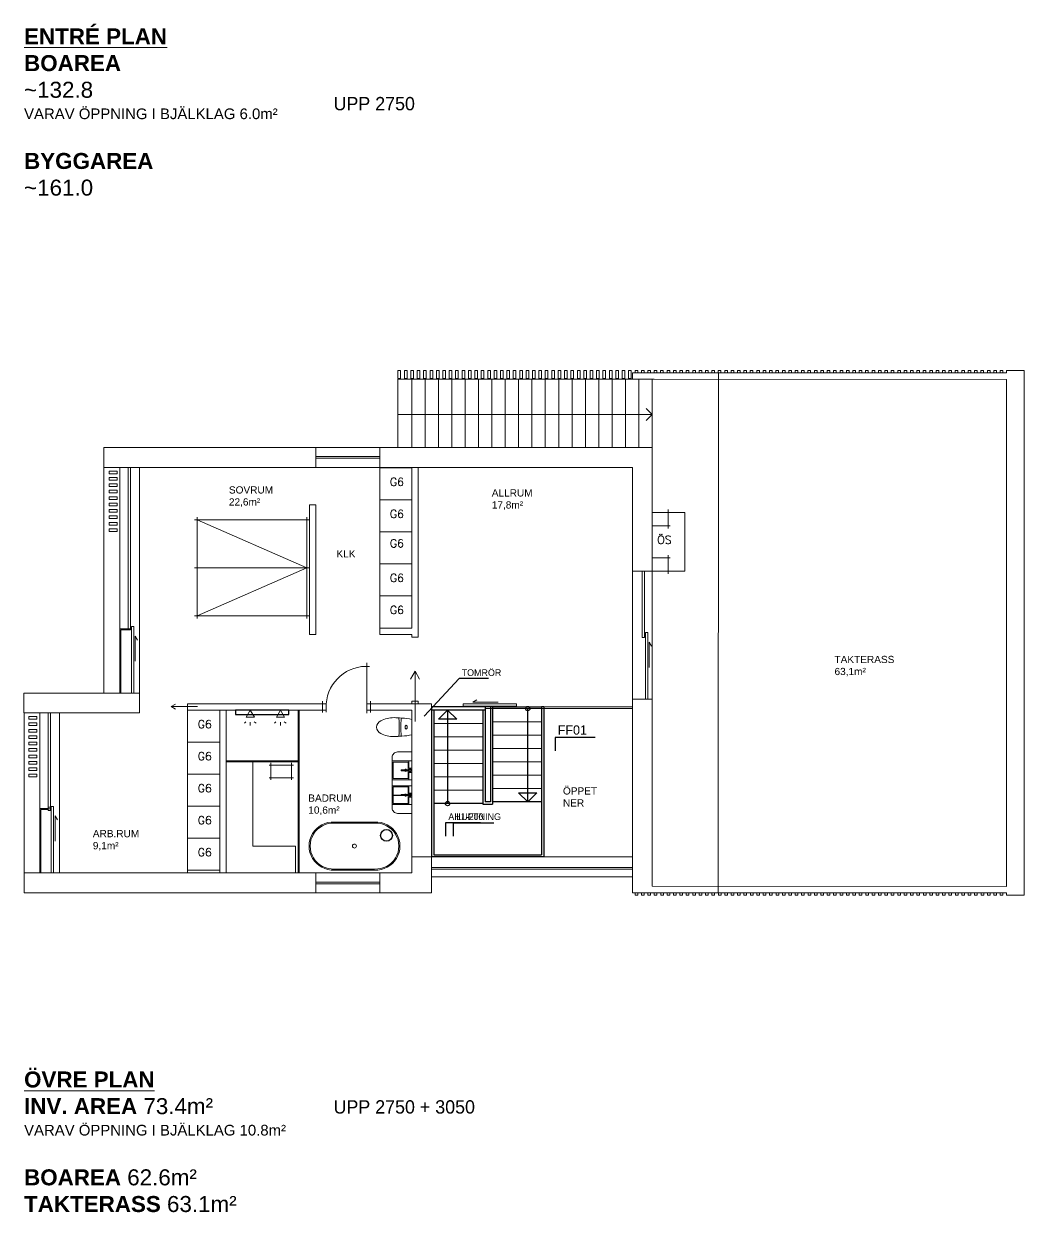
# Model space of a CAD drawing. Extents: x 1552147 to 1574217, y 319651 to 375401.
# Drawn here: x 1552147 to 1570887, y 319651 to 341922 of the extents above; entities that cross this region are included whole.
import ezdxf

# ---------------------------------------------------------------- set-up
doc = ezdxf.new("R2010")
doc.units = 0
doc.header["$LTSCALE"] = 50
doc.layers.get('0').update_dxf_attribs({"linetype": 'CONTINUOUS'})
for name, color, linetype in [('1. Fast inredning', 4, 'CONTINUOUS'), ('1. Möbler', 1, 'CONTINUOUS'), ('1.Fast inredning', 4, 'CONTINUOUS'), ('A-3000', 8, 'CONTINUOUS'), ('A-3000-T', 8, 'CONTINUOUS'), ('V-5250', 7, 'CONTINUOUS'), ('V-5300-T', 7, 'CONTINUOUS'), ('V-5350', 7, 'CONTINUOUS'), ('V-5600-T', 7, 'CONTINUOUS'), ('V-5700-T', 7, 'CONTINUOUS')]:
    doc.layers.add(name, color=color, linetype=linetype)
doc.layers.add('A-------AA-', color=1, linetype='CONTINUOUS', lineweight=18)
doc.layers.get('0').off()
doc.styles.add('Arial', font='arial.ttf', dxfattribs={"height": 245.883234})
doc.styles.add('FISO', font='fiso.shx', dxfattribs={"height": 125})
doc.styles.add('ISO', font='TXT.shx', dxfattribs={"height": 2.5})

# ---------------------------------------------------------------- blocks, each defined once
blk = doc.blocks.new('Duschmunstycke')
at = {"layer": '1.Fast inredning', "color": 0, "lineweight": 20}
for p, q in [((-22424, 122998), (-22402, 122975)), ((-22314, 122965), (-22314, 122813)), ((-22182, 122889), (-22314, 122965)), ((-22469, 122889), (-22404, 122889)), ((-22424, 122780), (-22402, 122818)), ((-22314, 122813), (-22182, 122889))]:
    blk.add_line(p, q, dxfattribs=at)
blk = doc.blocks.new('WC-väggh')
at = {"color": 0}
for points in [[(-169, -187, 0.397458), (-159, -199, 0.055121), (159, -199, 0.397458), (169, -187, 0.041507), (144, 0), (-144, 0, 0.041507)], [(-169, -187, 0.397458), (-159, -199, 0.055121), (159, -199, 0.397458), (169, -187, 0.041507), (144, 0), (-144, 0, 0.041507)], [(-20, -123, 0.16031), (20, -123, 0.152547), (34, -113, 0.33548), (34, -101, 0.152547), (20, -91, 0.16031), (-20, -91, 0.152547), (-34, -101, 0.33548), (-34, -113, 0.152547)]]:
    blk.add_lwpolyline(points, format="xyb", close=True, dxfattribs=at)
for points in [[(-167, -194, 0.0374), (-178, -334, 0.112509), (-120, -584, 0.628794), (120, -584, 0.112509), (178, -334, 0.0374), (167, -194)], [(-167, -194, 0.0374), (-178, -334, 0.112509), (-120, -584, 0.628794), (120, -584, 0.112509), (178, -334, 0.0374), (167, -194)], [(174, -255, 0.374329), (160, -241, 0.026931), (-160, -241, 0.374329), (-174, -255)]]:
    blk.add_lwpolyline(points, format="xyb", dxfattribs=at)
blk = doc.blocks.new('Bastuagregat')
at = {"layer": '1. Fast inredning', "color": 0, "lineweight": 20}
for p, q in [((-47112, 185095), (-46657, 185095)), ((-47077, 184817), (-47077, 185132)), ((-46687, 184817), (-46687, 185132)), ((-47112, 184857), (-46657, 184857))]:
    blk.add_line(p, q, dxfattribs=at)
blk = doc.blocks.new('Dubbelsäng (utan sängbord)')
at = {"layer": '1. Möbler', "color": 0, "lineweight": 20}
for p, q in [((-10130, 122195), (-9180, 122195)), ((-10080, 120095), (-10080, 122245)), ((-9180, 120145), (-10080, 122195)), ((-9180, 122245), (-9180, 120095)), ((-9180, 122195), (-9180, 120095)), ((-8230, 122195), (-9180, 122195)), ((-9180, 120145), (-8280, 122195)), ((-8280, 120095), (-8280, 122245)), ((-9180, 120145), (-10130, 120145)), ((-9180, 120145), (-8230, 120145))]:
    blk.add_line(p, q, dxfattribs=at)
blk = doc.blocks.new('A')
at = {"layer": 'A-------AA-', "color": 8}
for p, q in [((1526350, 335260), (1521550, 335259)), ((1527550, 325760), (1527554, 335260)), ((1527554, 335260), (1527554, 335379)), ((1533280, 326009), (1533280, 335259)), ((1526310, 334149), (1526310, 335049)), ((1520009, 333979), (1520009, 333609)), ((1521210, 333609), (1521210, 333979)), ((1516040, 333809), (1516040, 329379)), ((1516340, 333609), (1516710, 333609)), ((1521810, 333609), (1521210, 333609)), ((1521810, 330599), (1521810, 333609)), ((1521930, 330479), (1521930, 333609)), ((1519890, 330479), (1519890, 332909)), ((1519890, 332909), (1520010, 332909)), ((1520010, 332909), (1520010, 330479)), ((1526310, 331666), (1525940, 331666)), ((1516498, 330582), (1516540, 330582)), ((1516498, 330562), (1516540, 330562)), ((1521810, 330599), (1521210, 330599)), ((1521210, 330599), (1521210, 330479)), ((1519890, 330479), (1520010, 330479)), ((1521210, 330479), (1521810, 330479)), ((1521810, 330479), (1521810, 330429)), ((1521810, 330429), (1521930, 330429)), ((1521930, 330429), (1521930, 330479)), ((1516340, 329379), (1516710, 329379)), ((1517301, 329125), (1517381, 329171)), ((1517610, 329179), (1517610, 329059)), ((1520204, 329179), (1517610, 329179)), ((1522180, 329179), (1520964, 329179)), ((1521810, 329179), (1521810, 329229)), ((1521810, 329229), (1521930, 329229)), ((1521930, 329229), (1521930, 329179)), ((1522180, 329179), (1522180, 326309)), ((1525940, 329266), (1526310, 329266)), ((1514546, 329009), (1514546, 326009)), ((1514570, 329009), (1514870, 329009)), ((1514870, 329009), (1515210, 329009)), ((1517795, 329125), (1517301, 329125)), ((1517301, 329125), (1517381, 329079)), ((1520204, 329059), (1517610, 329059)), ((1518210, 326009), (1518210, 329059)), ((1518330, 326009), (1518330, 329059)), ((1521810, 329059), (1520964, 329059)), ((1521810, 329059), (1521810, 326009)), ((1523138, 328809), (1522222, 328809)), ((1524238, 328839), (1523322, 328839)), ((1523138, 328559), (1522222, 328559)), ((1524238, 328589), (1523322, 328589)), ((1521542, 328276), (1521810, 328276)), ((1523138, 328309), (1522222, 328309)), ((1524238, 328339), (1523322, 328339)), ((1518830, 328089), (1518830, 326509)), ((1521442, 327644), (1521442, 328176)), ((1521756, 328107), (1521442, 328107)), ((1521460, 328088), (1521738, 328088)), ((1521460, 327777), (1521460, 328088)), ((1521738, 328088), (1521738, 327942)), ((1521756, 327971), (1521756, 328107)), ((1521810, 328107), (1521756, 328107)), ((1523138, 328059), (1522222, 328059)), ((1524238, 328089), (1523322, 328089)), ((1521442, 328012), (1521442, 327662)), ((1521607, 327942), (1521678, 327942)), ((1521607, 327923), (1521607, 327942)), ((1521607, 327923), (1521678, 327923)), ((1521678, 327942), (1521681, 327946)), ((1521678, 327942), (1521678, 327942)), ((1521678, 327942), (1521709, 327942)), ((1521681, 327919), (1521678, 327923)), ((1521678, 327923), (1521678, 327923)), ((1521678, 327923), (1521709, 327923)), ((1521681, 327946), (1521684, 327949)), ((1521684, 327916), (1521681, 327919)), ((1521684, 327949), (1521689, 327951)), ((1521689, 327914), (1521684, 327916)), ((1521689, 327951), (1521693, 327952)), ((1521693, 327913), (1521689, 327914)), ((1521693, 327952), (1521698, 327951)), ((1521698, 327914), (1521693, 327913)), ((1521698, 327951), (1521702, 327949)), ((1521702, 327916), (1521698, 327914)), ((1521702, 327949), (1521706, 327946)), ((1521706, 327919), (1521702, 327916)), ((1521706, 327946), (1521709, 327942)), ((1521709, 327923), (1521706, 327919)), ((1521709, 327942), (1521709, 327942)), ((1521709, 327942), (1521738, 327942)), ((1521709, 327923), (1521709, 327923)), ((1521709, 327923), (1521738, 327923)), ((1521738, 327942), (1521754, 327942)), ((1521738, 327923), (1521738, 327777)), ((1521738, 327923), (1521754, 327923)), ((1521755, 327942), (1521752, 327937)), ((1521752, 327937), (1521752, 327928)), ((1521755, 327923), (1521752, 327928)), ((1521754, 327942), (1521755, 327944)), ((1521754, 327942), (1521755, 327942)), ((1521755, 327920), (1521754, 327923)), ((1521754, 327923), (1521755, 327923)), ((1521755, 327944), (1521758, 327949)), ((1521758, 327944), (1521755, 327942)), ((1521758, 327920), (1521755, 327923)), ((1521758, 327915), (1521755, 327920)), ((1521756, 327971), (1521810, 327971)), ((1521810, 327894), (1521756, 327894)), ((1521756, 327894), (1521756, 327757)), ((1521758, 327949), (1521763, 327953)), ((1521768, 327949), (1521758, 327944)), ((1521768, 327916), (1521758, 327920)), ((1521763, 327912), (1521758, 327915)), ((1521763, 327953), (1521768, 327956)), ((1521768, 327909), (1521763, 327912)), ((1521768, 327956), (1521774, 327956)), ((1521780, 327949), (1521768, 327949)), ((1521780, 327916), (1521768, 327916)), ((1521774, 327908), (1521768, 327909)), ((1521774, 327956), (1521780, 327956)), ((1521780, 327909), (1521774, 327908)), ((1521780, 327956), (1521785, 327953)), ((1521790, 327944), (1521780, 327949)), ((1521790, 327920), (1521780, 327916)), ((1521785, 327912), (1521780, 327909)), ((1521785, 327953), (1521790, 327949)), ((1521790, 327915), (1521785, 327912)), ((1521790, 327949), (1521794, 327944)), ((1521796, 327937), (1521790, 327944)), ((1521796, 327928), (1521790, 327920)), ((1521794, 327920), (1521790, 327915)), ((1521794, 327944), (1521796, 327939)), ((1521796, 327926), (1521794, 327920)), ((1521796, 327939), (1521796, 327937)), ((1521796, 327936), (1521796, 327937)), ((1521796, 327937), (1521796, 327937)), ((1521796, 327936), (1521797, 327932)), ((1521796, 327936), (1521796, 327929)), ((1521797, 327932), (1521796, 327929)), ((1521796, 327929), (1521796, 327928)), ((1521796, 327928), (1521796, 327926)), ((1521796, 327928), (1521796, 327928)), ((1524238, 327839), (1523322, 327839)), ((1521442, 327757), (1521756, 327757)), ((1521442, 327757), (1521442, 327226)), ((1521442, 327662), (1521442, 327572)), ((1521756, 327644), (1521442, 327644)), ((1521738, 327777), (1521460, 327777)), ((1521460, 327625), (1521738, 327625)), ((1521460, 327313), (1521460, 327625)), ((1521738, 327625), (1521738, 327478)), ((1521756, 327757), (1521810, 327757)), ((1521756, 327507), (1521756, 327644)), ((1521810, 327644), (1521756, 327644)), ((1523138, 327809), (1522222, 327809)), ((1521607, 327478), (1521678, 327478)), ((1521607, 327460), (1521607, 327478)), ((1521607, 327460), (1521678, 327460)), ((1521678, 327478), (1521681, 327482)), ((1521678, 327478), (1521678, 327478)), ((1521678, 327478), (1521709, 327478)), ((1521678, 327459), (1521678, 327460)), ((1521678, 327460), (1521709, 327460)), ((1521681, 327455), (1521678, 327459)), ((1521681, 327482), (1521684, 327485)), ((1521684, 327452), (1521681, 327455)), ((1521684, 327485), (1521689, 327487)), ((1521689, 327450), (1521684, 327452)), ((1521689, 327487), (1521693, 327488)), ((1521693, 327450), (1521689, 327450)), ((1521693, 327488), (1521698, 327487)), ((1521698, 327450), (1521693, 327450)), ((1521698, 327487), (1521702, 327485)), ((1521702, 327452), (1521698, 327450)), ((1521702, 327485), (1521706, 327482)), ((1521706, 327455), (1521702, 327452)), ((1521706, 327482), (1521709, 327478)), ((1521709, 327459), (1521706, 327455)), ((1521709, 327478), (1521709, 327478)), ((1521709, 327478), (1521738, 327478)), ((1521709, 327460), (1521709, 327459)), ((1521709, 327460), (1521738, 327460)), ((1521738, 327478), (1521754, 327478)), ((1521738, 327460), (1521738, 327313)), ((1521738, 327460), (1521754, 327460)), ((1521755, 327478), (1521752, 327473)), ((1521752, 327473), (1521752, 327464)), ((1521755, 327460), (1521752, 327464)), ((1521754, 327478), (1521755, 327481)), ((1521754, 327478), (1521755, 327478)), ((1521755, 327457), (1521754, 327460)), ((1521754, 327460), (1521755, 327460)), ((1521755, 327481), (1521758, 327486)), ((1521758, 327481), (1521755, 327478)), ((1521758, 327457), (1521755, 327460)), ((1521758, 327452), (1521755, 327457)), ((1521756, 327507), (1521810, 327507)), ((1521810, 327430), (1521756, 327430)), ((1521756, 327430), (1521756, 327294)), ((1521758, 327486), (1521763, 327490)), ((1521768, 327485), (1521758, 327481)), ((1521768, 327452), (1521758, 327457)), ((1521763, 327448), (1521758, 327452)), ((1521763, 327490), (1521768, 327492)), ((1521768, 327446), (1521763, 327448)), ((1521768, 327492), (1521774, 327493)), ((1521780, 327485), (1521768, 327485)), ((1521780, 327452), (1521768, 327452)), ((1521774, 327445), (1521768, 327446)), ((1521774, 327493), (1521780, 327492)), ((1521780, 327446), (1521774, 327445)), ((1521780, 327492), (1521785, 327490)), ((1521790, 327481), (1521780, 327485)), ((1521790, 327457), (1521780, 327452)), ((1521785, 327448), (1521780, 327446)), ((1521785, 327490), (1521790, 327486)), ((1521790, 327452), (1521785, 327448)), ((1521790, 327486), (1521794, 327481)), ((1521796, 327473), (1521790, 327481)), ((1521796, 327464), (1521790, 327457)), ((1521794, 327457), (1521790, 327452)), ((1521794, 327481), (1521796, 327475)), ((1521796, 327463), (1521794, 327457)), ((1521796, 327475), (1521796, 327473)), ((1521796, 327472), (1521796, 327473)), ((1521796, 327473), (1521796, 327473)), ((1521796, 327472), (1521797, 327469)), ((1521796, 327472), (1521796, 327465)), ((1521797, 327469), (1521796, 327465)), ((1521796, 327465), (1521796, 327464)), ((1521796, 327464), (1521796, 327463)), ((1521796, 327464), (1521796, 327464)), ((1523138, 327559), (1522222, 327559)), ((1524238, 327589), (1523322, 327589)), ((1514998, 327239), (1515040, 327239)), ((1514998, 327209), (1515040, 327209)), ((1514998, 327179), (1515040, 327179)), ((1521442, 327294), (1521756, 327294)), ((1521738, 327313), (1521460, 327313)), ((1521756, 327294), (1521810, 327294)), ((1520310, 326963), (1521110, 326963)), ((1520310, 326943), (1521110, 326943)), ((1521542, 327126), (1521810, 327126)), ((1519630, 326509), (1518830, 326509)), ((1519630, 326009), (1519630, 326509)), ((1522180, 325939), (1522180, 326309)), ((1525940, 325939), (1525940, 326309)), ((1521110, 326083), (1520310, 326083)), ((1521110, 326063), (1520310, 326063)), ((1514570, 326009), (1514870, 326009)), ((1514870, 326009), (1515210, 326009)), ((1520009, 325639), (1520009, 326009)), ((1521210, 326009), (1521210, 325639)), ((1527550, 325760), (1527550, 325639))]:
    blk.add_line(p, q, dxfattribs=at)
at = {"layer": 'A-------AA-', "color": 8, "lineweight": 20}
for p, q in [((1521550, 333979), (1521550, 335259)), ((1521810, 333979), (1521810, 335259)), ((1522060, 333979), (1522060, 335259)), ((1522310, 333979), (1522310, 335259)), ((1522560, 333979), (1522560, 335259)), ((1522810, 333979), (1522810, 335259)), ((1523060, 333979), (1523060, 335259)), ((1523310, 333979), (1523310, 335259)), ((1523560, 333979), (1523560, 335259)), ((1523810, 333979), (1523810, 335259)), ((1524060, 333979), (1524060, 335259)), ((1524310, 333979), (1524310, 335259)), ((1524560, 333979), (1524560, 335259)), ((1524810, 333979), (1524810, 335260)), ((1525060, 333979), (1525060, 335260)), ((1525310, 333979), (1525310, 335260)), ((1525560, 333979), (1525560, 335260)), ((1525810, 333979), (1525810, 335260)), ((1526060, 333979), (1526060, 335260)), ((1521550, 334599), (1526310, 334599)), ((1526310, 334599), (1526198, 334711)), ((1526310, 334599), (1526198, 334487)), ((1521210, 333609), (1521210, 330599)), ((1521210, 333599), (1521810, 333599)), ((1521810, 332999), (1521210, 332999)), ((1526310, 332766), (1526921, 332766)), ((1526610, 332466), (1526610, 332819)), ((1526921, 332766), (1526921, 331666)), ((1526310, 332516), (1526648, 332516)), ((1521810, 332399), (1521210, 332399)), ((1526310, 331916), (1526648, 331916)), ((1526610, 331966), (1526610, 331613)), ((1521810, 331799), (1521210, 331799)), ((1526310, 331666), (1526921, 331666)), ((1521810, 331199), (1521210, 331199)), ((1516628, 329975), (1516628, 330447)), ((1516628, 330447), (1516671, 330373)), ((1526257, 329862), (1526257, 330334)), ((1526257, 330334), (1526300, 330260)), ((1520964, 329179), (1520964, 329944)), ((1521869, 329789), (1521783, 329641)), ((1521869, 328845), (1521869, 329789)), ((1521869, 329789), (1521955, 329641)), ((1520134, 329229), (1520134, 329016)), ((1520204, 329179), (1520134, 329179)), ((1520204, 329179), (1520204, 329025)), ((1520964, 329179), (1520964, 329002)), ((1521034, 329179), (1520964, 329179)), ((1521034, 329229), (1521034, 329014)), ((1522952, 329208), (1523026, 329251)), ((1523424, 329208), (1522952, 329208)), ((1517610, 329146), (1517610, 326009)), ((1518210, 329059), (1517610, 329059)), ((1519680, 326009), (1519680, 329059)), ((1519700, 326009), (1519700, 329059)), ((1520134, 329059), (1520204, 329059)), ((1520964, 329059), (1521034, 329059)), ((1523138, 329119), (1525940, 329119)), ((1523180, 329089), (1525940, 329089)), ((1518210, 328459), (1517610, 328459)), ((1518330, 328109), (1519700, 328109)), ((1518330, 328089), (1519700, 328089)), ((1518210, 327859), (1517610, 327859)), ((1518210, 327259), (1517610, 327259)), ((1515128, 326605), (1515128, 327077)), ((1515128, 327077), (1515171, 327003)), ((1518210, 326659), (1517610, 326659)), ((1518210, 326059), (1517610, 326059))]:
    blk.add_line(p, q, dxfattribs=at)
at = {"layer": 'A-------AA-', "color": 8, "lineweight": 25}
for p, q in [((1523180, 329119), (1522180, 329119)), ((1522180, 329119), (1522180, 326309)), ((1523180, 329059), (1522180, 329059)), ((1522222, 329059), (1522222, 326351)), ((1522310, 328888), (1522480, 329059)), ((1522480, 329059), (1522650, 328888)), ((1523138, 329059), (1523138, 327297)), ((1523180, 329119), (1523180, 327339)), ((1523280, 329119), (1523280, 327339)), ((1523322, 329119), (1523280, 329119)), ((1523322, 329119), (1523322, 327297)), ((1524238, 329089), (1523322, 329089)), ((1524238, 329119), (1524238, 326351)), ((1524280, 329119), (1524238, 329119)), ((1524280, 329119), (1524280, 326309)), ((1522650, 328888), (1522310, 328888)), ((1523810, 327509), (1524150, 327509)), ((1523980, 327339), (1523810, 327509)), ((1524150, 327509), (1523980, 327339)), ((1523138, 327309), (1522222, 327309)), ((1523138, 327297), (1523322, 327297)), ((1523280, 327339), (1523180, 327339)), ((1524238, 327339), (1523322, 327339)), ((1524280, 326309), (1522180, 326309)), ((1522222, 326351), (1524238, 326351))]:
    blk.add_line(p, q, dxfattribs=at)
at = {"layer": 'A-------AA-', "color": 8}
for points in [[(1516040, 333979), (1526310, 333979), (1526310, 335260), (1525940, 335260), (1525940, 335379), (1532950, 335379), (1532950, 335424), (1533280, 335424), (1533280, 335009), (1533280, 335009), (1533280, 333959), (1533280, 333959), (1533280, 333659), (1533280, 333659), (1533280, 329369), (1533280, 329369), (1533280, 329069), (1533280, 329069), (1533280, 326009), (1533280, 326009), (1533280, 325594), (1532951, 325594), (1532951, 325639), (1525940, 325639), (1525940, 325939), (1522180, 325939), (1522180, 325639), (1521185, 325639), (1521185, 325639), (1514546, 325639), (1514546, 326009), (1514840, 326009), (1514840, 329009), (1514540, 329009), (1514540, 329379), (1516340, 329379), (1516340, 333609), (1516040, 333609)], [(1521550, 335274), (1521550, 335424), (1521600, 335424), (1521600, 335274)], [(1521670, 335274), (1521670, 335424), (1521720, 335424), (1521720, 335274)], [(1521790, 335274), (1521790, 335424), (1521840, 335424), (1521840, 335274)], [(1521910, 335274), (1521910, 335424), (1521960, 335424), (1521960, 335274)], [(1522030, 335274), (1522030, 335424), (1522080, 335424), (1522080, 335274)], [(1522150, 335274), (1522150, 335424), (1522200, 335424), (1522200, 335274)], [(1522270, 335274), (1522270, 335424), (1522320, 335424), (1522320, 335274)], [(1522390, 335274), (1522390, 335424), (1522440, 335424), (1522440, 335274)], [(1522510, 335274), (1522510, 335424), (1522560, 335424), (1522560, 335274)], [(1522630, 335274), (1522630, 335424), (1522680, 335424), (1522680, 335274)], [(1522750, 335274), (1522750, 335424), (1522800, 335424), (1522800, 335274)], [(1522870, 335274), (1522870, 335424), (1522920, 335424), (1522920, 335274)], [(1522990, 335274), (1522990, 335424), (1523040, 335424), (1523040, 335274)], [(1523110, 335274), (1523110, 335424), (1523160, 335424), (1523160, 335274)], [(1523230, 335274), (1523230, 335424), (1523280, 335424), (1523280, 335274)], [(1523350, 335274), (1523350, 335424), (1523400, 335424), (1523400, 335274)], [(1523470, 335274), (1523470, 335424), (1523520, 335424), (1523520, 335274)], [(1523590, 335274), (1523590, 335424), (1523640, 335424), (1523640, 335274)], [(1523710, 335274), (1523710, 335424), (1523760, 335424), (1523760, 335274)], [(1523830, 335274), (1523830, 335424), (1523880, 335424), (1523880, 335274)], [(1523950, 335274), (1523950, 335424), (1524000, 335424), (1524000, 335274)], [(1524070, 335274), (1524070, 335424), (1524120, 335424), (1524120, 335274)], [(1524190, 335274), (1524190, 335424), (1524240, 335424), (1524240, 335274)], [(1524310, 335274), (1524310, 335424), (1524360, 335424), (1524360, 335274)], [(1524430, 335274), (1524430, 335424), (1524480, 335424), (1524480, 335274)], [(1524550, 335274), (1524550, 335424), (1524600, 335424), (1524600, 335274)], [(1524670, 335274), (1524670, 335424), (1524720, 335424), (1524720, 335274)], [(1524790, 335274), (1524790, 335424), (1524840, 335424), (1524840, 335274)], [(1524910, 335274), (1524910, 335424), (1524960, 335424), (1524960, 335274)], [(1525030, 335274), (1525030, 335424), (1525080, 335424), (1525080, 335274)], [(1525150, 335274), (1525150, 335424), (1525200, 335424), (1525200, 335274)], [(1525270, 335274), (1525270, 335424), (1525320, 335424), (1525320, 335274)], [(1525390, 335274), (1525390, 335424), (1525440, 335424), (1525440, 335274)], [(1525510, 335274), (1525510, 335424), (1525560, 335424), (1525560, 335274)], [(1525630, 335274), (1525630, 335424), (1525680, 335424), (1525680, 335274)], [(1525750, 335274), (1525750, 335424), (1525800, 335424), (1525800, 335274)], [(1525870, 335274), (1525870, 335424), (1525920, 335424), (1525920, 335274)], [(1526310, 335260), (1532950, 335257), (1532950, 325757), (1526310, 325760)], [(1516710, 333609), (1525940, 333609), (1525940, 326309), (1521810, 326309), (1521810, 326009), (1515210, 326009), (1515210, 329009), (1516710, 329009)]]:
    blk.add_lwpolyline(points, close=True, dxfattribs=at)
for points in [[(1525990, 335379), (1525990, 335424), (1526040, 335424), (1526040, 335379)], [(1526110, 335379), (1526110, 335424), (1526160, 335424), (1526160, 335379)], [(1526230, 335379), (1526230, 335424), (1526280, 335424), (1526280, 335379)], [(1526350, 335379), (1526350, 335424), (1526400, 335424), (1526400, 335379)], [(1526470, 335379), (1526470, 335424), (1526520, 335424), (1526520, 335379)], [(1526590, 335379), (1526590, 335424), (1526640, 335424), (1526640, 335379)], [(1526710, 335379), (1526710, 335424), (1526760, 335424), (1526760, 335379)], [(1526830, 335379), (1526830, 335424), (1526880, 335424), (1526880, 335379)], [(1526950, 335379), (1526950, 335424), (1527000, 335424), (1527000, 335379)], [(1527070, 335379), (1527070, 335424), (1527120, 335424), (1527120, 335379)], [(1527190, 335379), (1527190, 335424), (1527240, 335424), (1527240, 335379)], [(1527310, 335379), (1527310, 335424), (1527360, 335424), (1527360, 335379)], [(1527430, 335379), (1527430, 335424), (1527480, 335424), (1527480, 335379)], [(1527550, 335379), (1527550, 335424), (1527600, 335424), (1527600, 335379)], [(1527670, 335379), (1527670, 335424), (1527720, 335424), (1527720, 335379)], [(1527790, 335379), (1527790, 335424), (1527840, 335424), (1527840, 335379)], [(1527910, 335379), (1527910, 335424), (1527960, 335424), (1527960, 335379)], [(1528030, 335379), (1528030, 335424), (1528080, 335424), (1528080, 335379)], [(1528150, 335379), (1528150, 335424), (1528200, 335424), (1528200, 335379)], [(1528270, 335379), (1528270, 335424), (1528320, 335424), (1528320, 335379)], [(1528390, 335379), (1528390, 335424), (1528440, 335424), (1528440, 335379)], [(1528510, 335379), (1528510, 335424), (1528560, 335424), (1528560, 335379)], [(1528630, 335379), (1528630, 335424), (1528680, 335424), (1528680, 335379)], [(1528750, 335379), (1528750, 335424), (1528800, 335424), (1528800, 335379)], [(1528870, 335379), (1528870, 335424), (1528920, 335424), (1528920, 335379)], [(1528990, 335379), (1528990, 335424), (1529040, 335424), (1529040, 335379)], [(1529110, 335379), (1529110, 335424), (1529160, 335424), (1529160, 335379)], [(1529230, 335379), (1529230, 335424), (1529280, 335424), (1529280, 335379)], [(1529350, 335379), (1529350, 335424), (1529400, 335424), (1529400, 335379)], [(1529470, 335379), (1529470, 335424), (1529520, 335424), (1529520, 335379)], [(1529590, 335379), (1529590, 335424), (1529640, 335424), (1529640, 335379)], [(1529710, 335379), (1529710, 335424), (1529760, 335424), (1529760, 335379)], [(1529830, 335379), (1529830, 335424), (1529880, 335424), (1529880, 335379)], [(1529950, 335379), (1529950, 335424), (1530000, 335424), (1530000, 335379)], [(1530070, 335379), (1530070, 335424), (1530120, 335424), (1530120, 335379)], [(1530190, 335379), (1530190, 335424), (1530240, 335424), (1530240, 335379)], [(1530310, 335379), (1530310, 335424), (1530360, 335424), (1530360, 335379)], [(1530430, 335379), (1530430, 335424), (1530480, 335424), (1530480, 335379)], [(1530550, 335379), (1530550, 335424), (1530600, 335424), (1530600, 335379)], [(1530670, 335379), (1530670, 335424), (1530720, 335424), (1530720, 335379)], [(1530790, 335379), (1530790, 335424), (1530840, 335424), (1530840, 335379)], [(1530910, 335379), (1530910, 335424), (1530960, 335424), (1530960, 335379)], [(1531030, 335379), (1531030, 335424), (1531080, 335424), (1531080, 335379)], [(1531150, 335379), (1531150, 335424), (1531200, 335424), (1531200, 335379)], [(1531270, 335379), (1531270, 335424), (1531320, 335424), (1531320, 335379)], [(1531390, 335379), (1531390, 335424), (1531440, 335424), (1531440, 335379)], [(1531510, 335379), (1531510, 335424), (1531560, 335424), (1531560, 335379)], [(1531630, 335379), (1531630, 335424), (1531680, 335424), (1531680, 335379)], [(1531750, 335379), (1531750, 335424), (1531800, 335424), (1531800, 335379)], [(1531870, 335379), (1531870, 335424), (1531920, 335424), (1531920, 335379)], [(1531990, 335379), (1531990, 335424), (1532040, 335424), (1532040, 335379)], [(1532110, 335379), (1532110, 335424), (1532160, 335424), (1532160, 335379)], [(1532230, 335379), (1532230, 335424), (1532280, 335424), (1532280, 335379)], [(1532350, 335379), (1532350, 335424), (1532400, 335424), (1532400, 335379)], [(1532470, 335379), (1532470, 335424), (1532520, 335424), (1532520, 335379)], [(1532590, 335379), (1532590, 335424), (1532640, 335424), (1532640, 335379)], [(1532710, 335379), (1532710, 335424), (1532760, 335424), (1532760, 335379)], [(1532830, 335379), (1532830, 335424), (1532880, 335424), (1532880, 335379)], [(1516498, 330582), (1516340, 330582), (1516340, 329379)], [(1516498, 330562), (1516360, 330562), (1516360, 329379)], [(1514998, 327219), (1514840, 327219), (1514840, 326009)], [(1514998, 327199), (1514860, 327199), (1514860, 326009)], [(1525990, 325639), (1525990, 325594), (1526040, 325594), (1526040, 325639)], [(1526111, 325639), (1526111, 325594), (1526161, 325594), (1526161, 325639)], [(1526231, 325639), (1526231, 325594), (1526281, 325594), (1526281, 325639)], [(1526351, 325639), (1526351, 325594), (1526401, 325594), (1526401, 325639)], [(1526471, 325639), (1526471, 325594), (1526521, 325594), (1526521, 325639)], [(1526591, 325639), (1526591, 325594), (1526641, 325594), (1526641, 325639)], [(1526711, 325639), (1526711, 325594), (1526761, 325594), (1526761, 325639)], [(1526831, 325639), (1526831, 325594), (1526881, 325594), (1526881, 325639)], [(1526951, 325639), (1526951, 325594), (1527001, 325594), (1527001, 325639)], [(1527071, 325639), (1527071, 325594), (1527121, 325594), (1527121, 325639)], [(1527191, 325639), (1527191, 325594), (1527241, 325594), (1527241, 325639)], [(1527311, 325639), (1527311, 325594), (1527361, 325594), (1527361, 325639)], [(1527431, 325639), (1527431, 325594), (1527481, 325594), (1527481, 325639)], [(1527551, 325639), (1527551, 325594), (1527601, 325594), (1527601, 325639)], [(1527671, 325639), (1527671, 325594), (1527721, 325594), (1527721, 325639)], [(1527791, 325639), (1527791, 325594), (1527841, 325594), (1527841, 325639)], [(1527911, 325639), (1527911, 325594), (1527961, 325594), (1527961, 325639)], [(1528031, 325639), (1528031, 325594), (1528081, 325594), (1528081, 325639)], [(1528151, 325639), (1528151, 325594), (1528201, 325594), (1528201, 325639)], [(1528271, 325639), (1528271, 325594), (1528321, 325594), (1528321, 325639)], [(1528391, 325639), (1528391, 325594), (1528441, 325594), (1528441, 325639)], [(1528511, 325639), (1528511, 325594), (1528561, 325594), (1528561, 325639)], [(1528631, 325639), (1528631, 325594), (1528681, 325594), (1528681, 325639)], [(1528751, 325639), (1528751, 325594), (1528801, 325594), (1528801, 325639)], [(1528871, 325639), (1528871, 325594), (1528921, 325594), (1528921, 325639)], [(1528991, 325639), (1528991, 325594), (1529041, 325594), (1529041, 325639)], [(1529111, 325639), (1529111, 325594), (1529161, 325594), (1529161, 325639)], [(1529231, 325639), (1529231, 325594), (1529281, 325594), (1529281, 325639)], [(1529351, 325639), (1529351, 325594), (1529401, 325594), (1529401, 325639)], [(1529471, 325639), (1529471, 325594), (1529521, 325594), (1529521, 325639)], [(1529591, 325639), (1529591, 325594), (1529641, 325594), (1529641, 325639)], [(1529711, 325639), (1529711, 325594), (1529761, 325594), (1529761, 325639)], [(1529831, 325639), (1529831, 325594), (1529881, 325594), (1529881, 325639)], [(1529951, 325639), (1529951, 325594), (1530001, 325594), (1530001, 325639)], [(1530071, 325639), (1530071, 325594), (1530121, 325594), (1530121, 325639)], [(1530191, 325639), (1530191, 325594), (1530241, 325594), (1530241, 325639)], [(1530311, 325639), (1530311, 325594), (1530361, 325594), (1530361, 325639)], [(1530431, 325639), (1530431, 325594), (1530481, 325594), (1530481, 325639)], [(1530551, 325639), (1530551, 325594), (1530601, 325594), (1530601, 325639)], [(1530671, 325639), (1530671, 325594), (1530721, 325594), (1530721, 325639)], [(1530791, 325639), (1530791, 325594), (1530841, 325594), (1530841, 325639)], [(1530911, 325639), (1530911, 325594), (1530961, 325594), (1530961, 325639)], [(1531031, 325639), (1531031, 325594), (1531081, 325594), (1531081, 325639)], [(1531151, 325639), (1531151, 325594), (1531201, 325594), (1531201, 325639)], [(1531271, 325639), (1531271, 325594), (1531321, 325594), (1531321, 325639)], [(1531391, 325639), (1531391, 325594), (1531441, 325594), (1531441, 325639)], [(1531511, 325639), (1531511, 325594), (1531561, 325594), (1531561, 325639)], [(1531631, 325639), (1531631, 325594), (1531681, 325594), (1531681, 325639)], [(1531751, 325639), (1531751, 325594), (1531801, 325594), (1531801, 325639)], [(1531871, 325639), (1531871, 325594), (1531921, 325594), (1531921, 325639)], [(1531991, 325639), (1531991, 325594), (1532041, 325594), (1532041, 325639)], [(1532111, 325639), (1532111, 325594), (1532161, 325594), (1532161, 325639)], [(1532231, 325639), (1532231, 325594), (1532281, 325594), (1532281, 325639)], [(1532351, 325639), (1532351, 325594), (1532401, 325594), (1532401, 325639)], [(1532471, 325639), (1532471, 325594), (1532521, 325594), (1532521, 325639)], [(1532591, 325639), (1532591, 325594), (1532641, 325594), (1532641, 325639)], [(1532711, 325639), (1532711, 325594), (1532761, 325594), (1532761, 325639)], [(1532831, 325639), (1532831, 325594), (1532881, 325594), (1532881, 325639)]]:
    blk.add_lwpolyline(points, dxfattribs=at)
at = {"layer": 'A-------AA-', "color": 8, "lineweight": 20}
for points in [[(1520009, 333779), (1521210, 333779), (1521210, 333811), (1520009, 333811)], [(1516287, 333539), (1516137, 333539), (1516137, 333489), (1516287, 333489)], [(1516287, 333419), (1516137, 333419), (1516137, 333369), (1516287, 333369)], [(1516540, 333609), (1516498, 333609), (1516498, 330562), (1516540, 330562)], [(1516287, 333299), (1516137, 333299), (1516137, 333249), (1516287, 333249)], [(1516287, 333179), (1516137, 333179), (1516137, 333129), (1516287, 333129)], [(1516287, 333059), (1516137, 333059), (1516137, 333009), (1516287, 333009)], [(1516287, 332939), (1516137, 332939), (1516137, 332889), (1516287, 332889)], [(1516287, 332819), (1516137, 332819), (1516137, 332769), (1516287, 332769)], [(1516287, 332699), (1516137, 332699), (1516137, 332649), (1516287, 332649)], [(1516287, 332579), (1516137, 332579), (1516137, 332529), (1516287, 332529)], [(1516287, 332459), (1516137, 332459), (1516137, 332409), (1516287, 332409)], [(1526170, 331666), (1526127, 331666), (1526127, 330419), (1526170, 330419)], [(1516599, 330626), (1516556, 330626), (1516556, 329379), (1516599, 329379)], [(1526228, 330513), (1526186, 330513), (1526186, 329266), (1526228, 329266)], [(1522773, 329179), (1522773, 329136), (1523773, 329136), (1523773, 329179)], [(1514787, 328939), (1514637, 328939), (1514637, 328889), (1514787, 328889)], [(1515040, 329009), (1514998, 329009), (1514998, 327179), (1515040, 327179)], [(1514787, 328819), (1514637, 328819), (1514637, 328769), (1514787, 328769)], [(1514787, 328699), (1514637, 328699), (1514637, 328649), (1514787, 328649)], [(1514787, 328579), (1514637, 328579), (1514637, 328529), (1514787, 328529)], [(1514787, 328459), (1514637, 328459), (1514637, 328409), (1514787, 328409)], [(1514787, 328339), (1514637, 328339), (1514637, 328289), (1514787, 328289)], [(1514787, 328219), (1514637, 328219), (1514637, 328169), (1514787, 328169)], [(1514787, 328099), (1514637, 328099), (1514637, 328049), (1514787, 328049)], [(1514787, 327979), (1514637, 327979), (1514637, 327929), (1514787, 327929)], [(1514787, 327859), (1514637, 327859), (1514637, 327809), (1514787, 327809)], [(1515099, 327256), (1515056, 327256), (1515056, 326009), (1515099, 326009)], [(1522180, 326077), (1525940, 326077), (1525940, 326109), (1522180, 326109)], [(1520009, 325807), (1521210, 325807), (1521210, 325839), (1520009, 325839)]]:
    blk.add_lwpolyline(points, close=True, dxfattribs=at)
at = {"layer": 'A-------AA-', "color": 8, "lineweight": 25}
for points in [[(1522480, 329059), (1522480, 327309)], [(1523980, 327339), (1523980, 329089)]]:
    blk.add_lwpolyline(points, dxfattribs=at)
for centre in [(1523980, 329089), (1522480, 327309)]:
    blk.add_circle(centre, 40, dxfattribs=at)
at = {"layer": 'A-------AA-', "color": 8}
blk.add_circle((1520735, 326513), 37.5, dxfattribs=at)
at = {"layer": 'A-------AA-', "color": 8, "lineweight": 20}
blk.add_arc((1520963, 329120), 761, 85.7501, 175.5825, dxfattribs=at)
at = {"layer": 'A-------AA-', "color": 8}
for centre, radius, start, end in [((1521542, 328176), 100, 89.9963, 180), ((1521542, 327226), 100, 180, 270.0037), ((1520336, 326513), 451, 86.8202, 273.1798), ((1520336, 326513), 431, 86.8202, 273.1798), ((1521135, 326513), 451, 266.8202, 93.1798), ((1521135, 326513), 431, 266.8202, 93.1798)]:
    blk.add_arc(centre, radius, start, end, dxfattribs=at)
at = {"layer": 'A-------AA-', "color": 8, "lineweight": 20, "xscale": -1}
for name, p, rotation in [('Dubbelsäng (utan sängbord)', (1639985, 322546), 90), ('WC-väggh', (1521810, 328741), 269.9999999998599)]:
    blk.add_blockref(name, p, dxfattribs=dict(at, rotation=rotation))
at = {"layer": 'A-------AA-', "color": 8, "lineweight": 20, "rotation": 90}
for p in [(1641673, 351241), (1642238, 351241)]:
    blk.add_blockref('Duschmunstycke', p, dxfattribs=at)
at = {"layer": 'A-------AA-', "color": 8, "rotation": 180}
blk.add_blockref('Bastuagregat', (1472479, 512888), dxfattribs=at)
at = {"layer": 'A-------AA-', "color": 8, "lineweight": 20, "char_height": 300, "width": 6749.73, "attachment_point": 1, "style": 'ISO'}
for s, insert in [('{\\fArial|b1|i0|c0|p34;\\LENTRÉ PLAN\\fArial|b0|i0|c0|p34;\\l\\P\\fArial|b1|i0|c0|p34;BOAREA\\fArial|b0|i0|c0|p34; \\P~132.8\\P\\H0.66667x;VARAV ÖPPNING I BJÄLKLAG 6.0m²\\H1.5x;\\P\\P\\fArial|b1|i0|c0|p34;BYGGAREA\\fArial|b0|i0|c0|p34; \\P~161.0}', (1514546, 341835)), ('{\\fArial|b1|i0|c0|p34;\\LÖVRE PLAN\\P\\lINV. AREA\\fArial|b0|i0|c0|p34; 73.4m² \\P\\H0.66667x;VARAV ÖPPNING I BJÄLKLAG 10.8m²\\H1.5x;\\P\\fArial|b1|i0|c0|p34;\\PBOAREA\\fArial|b0|i0|c0|p34; 62.6m²\\P\\fArial|b1|i0|c0|p34;TAKTERASS\\fArial|b0|i0|c0|p34; 63.1m²}', (1514546, 322289))]:
    blk.add_mtext(s, dxfattribs=dict(at, insert=insert))
at = {"layer": 'A-------AA-', "color": 8, "attachment_point": 1}
for s, width, insert, char_height, style in [('G6', 370.62, (1521399, 333412), 150, 'ISO'), ('G6', 370.62, (1521399, 332812), 150, 'ISO'), ('ÖS', 370.62, (1526405, 332326), 150, 'ISO'), ('G6', 370.62, (1521399, 332260), 150, 'ISO'), ('G6', 370.62, (1521399, 331612), 150, 'ISO'), ('G6', 370.62, (1521399, 331012), 150, 'ISO'), ('G6', 370.62, (1517799, 328872), 150, 'ISO'), ('G6', 370.62, (1517799, 328272), 150, 'ISO'), ('G6', 370.62, (1517799, 327672), 150, 'ISO'), ('ÖPPET NER', 1000.8, (1524640, 327614), 135, 'Arial'), ('G6', 370.62, (1517799, 327072), 150, 'ISO'), ('G6', 370.62, (1517799, 326472), 150, 'ISO')]:
    blk.add_mtext_dynamic_manual_height_columns(s, width=width, gutter_width=625, heights=[0], dxfattribs=dict(at, insert=insert, char_height=char_height, style=style))
at = {"layer": 'A-------AA-', "color": 8, "char_height": 135, "width": 1292.76, "attachment_point": 1, "style": 'Arial'}
for s, insert in [('SOVRUM\\P22,6m² ', (1518383, 333254)), ('ALLRUM\\P17,8m² ', (1523307, 333198)), ('KLK ', (1520398, 332056)), ('TAKTERASS\\P63,1m²', (1529727, 330077)), ('BADRUM\\P10,6m² ', (1519870, 327480)), ('ARB.RUM\\P9,1m² ', (1515834, 326813))]:
    blk.add_mtext(s, dxfattribs=dict(at, insert=insert))

msp = doc.modelspace()

# ---------------------------------------------------------------- linework, layer by layer
at = {"layer": 'V-5250', "color": 1, "linetype": 'Continuous'}
msp.add_line((1559067, 327469), (1559417, 327469), dxfattribs=at)
at = {"layer": 'V-5300-T', "color": 7, "linetype": 'Continuous'}
for p, q in [((1560200, 326700), (1560200, 326950)), ((1560200, 326950), (1560950, 326950))]:
    msp.add_line(p, q, dxfattribs=at)
at = {"layer": 'V-5350', "color": 5, "linetype": 'Continuous', "elevation": -30}
msp.add_lwpolyline([(1556115, 328979), (1557110, 328979), (1557110, 329058), (1556115, 329058)], close=True, dxfattribs=at)
at = {"layer": 'V-5350', "color": 5, "linetype": 'Continuous'}
msp.add_circle((1558942, 326713), 110, dxfattribs=at)
at = {"layer": 'V-5600-T', "color": 7, "linetype": 'Continuous'}
for p, q in [((1560300, 329650), (1559650, 328950)), ((1560850, 329650), (1560300, 329650))]:
    msp.add_line(p, q, dxfattribs=at)
at = {"layer": 'V-5700-T', "color": 7, "linetype": 'Continuous'}
for p, q in [((1562850, 328550), (1562100, 328550)), ((1562100, 328550), (1562100, 328300)), ((1560700, 326950), (1560050, 326950)), ((1560050, 326950), (1560050, 326700))]:
    msp.add_line(p, q, dxfattribs=at)

# ---------------------------------------------------------------- block references
at = {"layer": 'A-3000', "color": 8, "linetype": 'Continuous'}
msp.add_blockref('A', (37607, 0), dxfattribs=at)

# ---------------------------------------------------------------- texts
at = {"layer": 'A-3000-T', "color": 1, "linetype": 'Continuous', "style": 'FISO'}
for s, p in [('UPP 2750', (1557950, 340300)), ('UPP 2750 + 3050', (1557950, 321500))]:
    msp.add_text(s, height=250, dxfattribs=at).set_placement(p)
at = {"layer": 'V-5300-T', "color": 7, "linetype": 'Continuous', "style": 'FISO'}
msp.add_text('LUFTNING', height=125, dxfattribs=at).set_placement((1560250, 327000))
at = {"layer": 'V-5600-T', "color": 7, "linetype": 'Continuous', "style": 'FISO'}
msp.add_text('TOMRÖR', height=125, dxfattribs=at).set_placement((1560350, 329700))
at = {"layer": 'V-5700-T', "color": 7, "linetype": 'Continuous', "style": 'FISO'}
for s, height, p in [('FF01', 175, (1562150, 328600)), ('AH1-200', 125, (1560100, 327000))]:
    msp.add_text(s, height=height, dxfattribs=at).set_placement(p)

doc.saveas('drawing.dxf')
